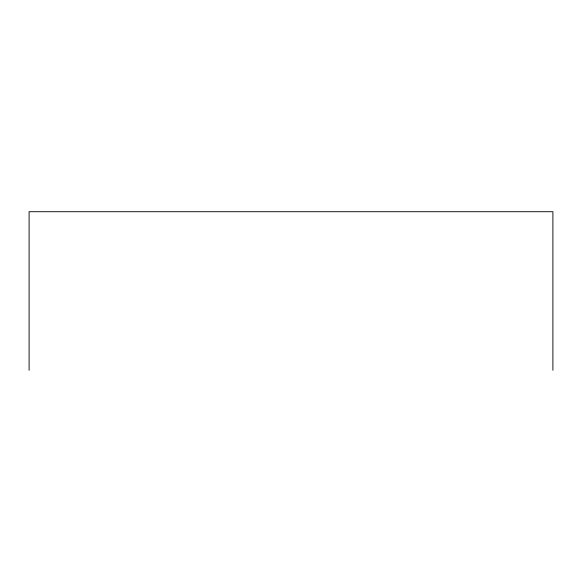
<?xml version="1.0" encoding="UTF-8"?>
<svg xmlns="http://www.w3.org/2000/svg" width="582" height="582" viewBox="0 0 582 582"><rect width="100%" height="100%" fill="white"/><g stroke="black" fill="none" stroke-linecap="round" stroke-linejoin="round"><path stroke-width="0.87" d="M552.9 370.283L552.9 211.717L29.1 211.717L29.1 370.283"/></g></svg>
